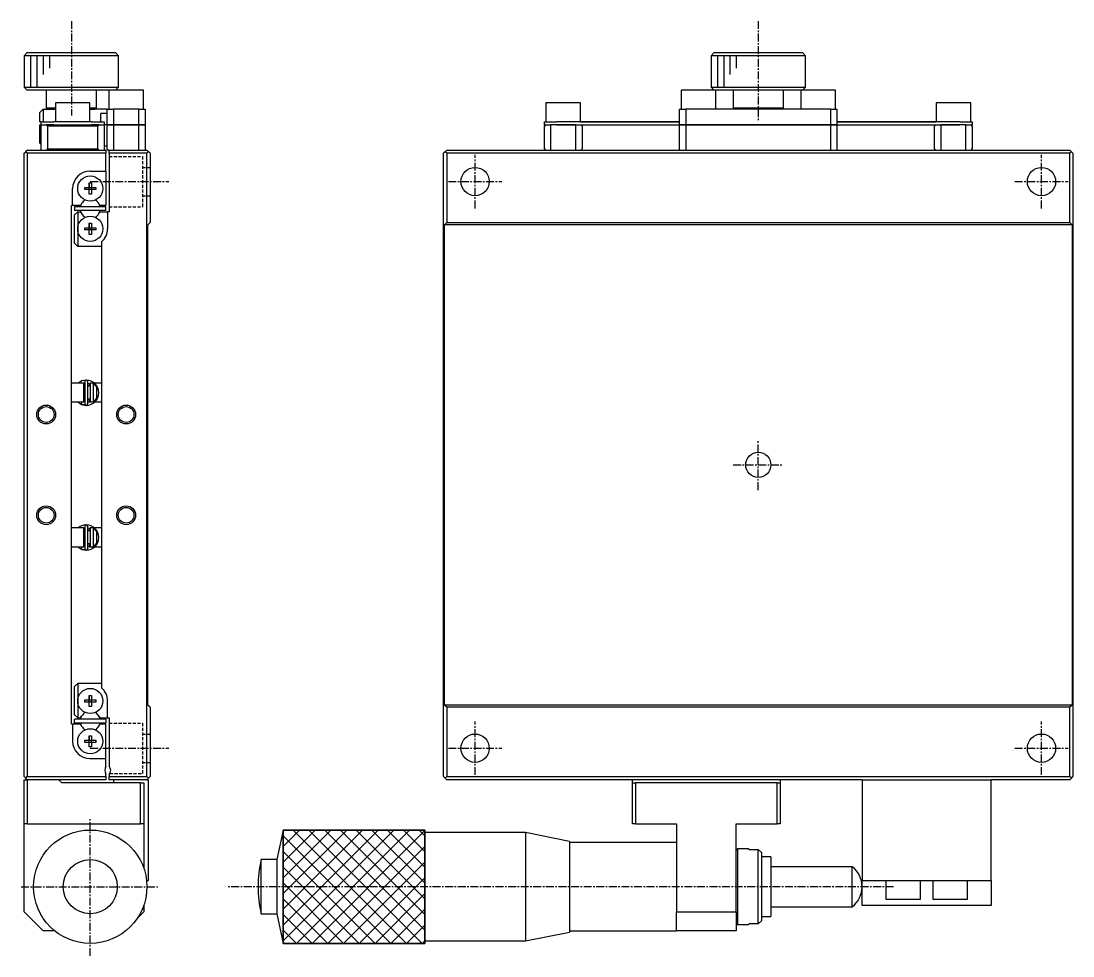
# Model space of a CAD drawing. Extents: x 10 to 385, y 10 to 254.
# Drawn here: x 217.5 to 384.7, y 73.2 to 221.8 of the extents above; entities that cross this region are included whole.
import ezdxf

# ---------------------------------------------------------------- set-up
doc = ezdxf.new("R2010")
doc.units = 0
doc.linetypes.add('CENTER', pattern=[2, 1.25, -0.25, 0.25, -0.25])
doc.linetypes.add('DASHED', pattern=[0.75, 0.5, -0.25])
doc.layers.get('0').update_dxf_attribs({"linetype": 'CONTINUOUS'})
doc.layers.add('CENTER', color=1, linetype='CENTER')

msp = doc.modelspace()

# ---------------------------------------------------------------- linework, layer by layer
at = {"color": 7, "linetype": 'CONTINUOUS'}
for p, q in [((218.5, 216.75), (218, 216.25)), ((233, 216.25), (218, 216.25)), ((218, 216.25), (218, 211.25)), ((218.5, 216.75), (232.5, 216.75)), ((233, 216.25), (232.5, 216.75)), ((233, 211.25), (233, 216.25)), ((327.655071, 216.75), (327.155071, 216.25)), ((342.155071, 216.25), (327.155071, 216.25)), ((327.155071, 216.25), (327.155071, 211.25)), ((327.655071, 216.75), (341.655071, 216.75)), ((342.155071, 216.25), (341.655071, 216.75)), ((342.155071, 211.25), (342.155071, 216.25)), ((218, 211.25), (233, 211.25)), ((218, 211.25), (218.5, 210.75)), ((231.45, 210.75), (218.5, 210.75)), ((221.5, 210.75), (221.5, 207.95)), ((229.5, 207.95), (229.5, 210.75)), ((236.95, 210.75), (231.45, 210.75)), ((231.45, 210.75), (231.45, 207.75)), ((232.5, 210.75), (233, 211.25)), ((236.95, 207.75), (236.95, 210.75)), ((327.905071, 210.75), (322.405071, 210.75)), ((322.405071, 210.75), (322.405071, 207.75)), ((327.155071, 211.25), (334.655071, 211.25)), ((327.155071, 211.25), (327.655071, 210.75)), ((334.655071, 210.75), (327.905071, 210.75)), ((327.905071, 207.75), (327.905071, 210.75)), ((330.655071, 210.75), (330.655071, 207.95)), ((334.655071, 211.25), (342.155071, 211.25)), ((341.405071, 210.75), (334.655071, 210.75)), ((338.655071, 207.95), (338.655071, 210.75)), ((346.905071, 210.75), (341.405071, 210.75)), ((341.405071, 210.75), (341.405071, 207.75)), ((341.655071, 210.75), (342.155071, 211.25)), ((346.905071, 207.75), (346.905071, 210.75)), ((221, 207.75), (220.5, 207.25)), ((221, 207.75), (221, 205.75)), ((221, 207.75), (222.95, 207.75)), ((221.5, 207.95), (222.95, 207.95)), ((221.5, 207.95), (221.7, 207.75)), ((228.45, 208.75), (222.95, 208.75)), ((222.95, 208.75), (222.95, 205.75)), ((228.45, 205.75), (228.45, 208.75)), ((228.45, 207.95), (229.5, 207.95)), ((228.45, 207.75), (229.2, 207.75)), ((231.2, 207.75), (229.2, 207.75)), ((229.3, 207.75), (229.5, 207.95)), ((231.2, 205.25), (231.2, 207.75)), ((231.2, 207.75), (232.2, 207.75)), ((232.2, 207.75), (232.2, 205.25)), ((236.2, 207.75), (232.2, 207.75)), ((236.2, 205.25), (236.2, 207.75)), ((236.2, 207.75), (237.2, 207.75)), ((237.2, 207.75), (237.2, 205.25)), ((306.405071, 208.75), (300.905071, 208.75)), ((300.905071, 208.75), (300.905071, 205.75)), ((306.405071, 205.75), (306.405071, 208.75)), ((322.155071, 205.25), (322.155071, 207.75)), ((322.155071, 207.75), (323.155071, 207.75)), ((323.155071, 207.75), (323.155071, 205.25)), ((346.155071, 207.75), (323.155071, 207.75)), ((330.655071, 207.95), (334.655071, 207.95)), ((330.655071, 207.95), (330.855071, 207.75)), ((334.655071, 207.95), (338.655071, 207.95)), ((338.455071, 207.75), (338.655071, 207.95)), ((346.155071, 205.25), (346.155071, 207.75)), ((346.155071, 207.75), (347.155071, 207.75)), ((347.155071, 207.75), (347.155071, 205.25)), ((368.405071, 208.75), (362.905071, 208.75)), ((362.905071, 208.75), (362.905071, 205.75)), ((368.405071, 205.75), (368.405071, 208.75)), ((220.5, 205.75), (220.5, 207.25)), ((220.7, 205.75), (220.5, 205.75)), ((220.7, 205.25), (220.7, 205.75)), ((220.7, 205.75), (222.7, 205.75)), ((228.7, 205.75), (222.7, 205.75)), ((228.7, 205.75), (230.7, 205.75)), ((230.2, 205.75), (230.2, 207.05)), ((231.2, 207.05), (230.2, 207.05)), ((230.7, 205.75), (230.7, 205.25)), ((300.655071, 205.25), (300.655071, 205.75)), ((300.655071, 205.75), (302.655071, 205.75)), ((300.655071, 205.75), (300.905071, 205.75)), ((322.155071, 205.75), (302.655071, 205.75)), ((306.405071, 205.75), (322.155071, 205.75)), ((320.655071, 205.750001), (318.905071, 205.750001)), ((320.655071, 205.750001), (318.905071, 205.750001)), ((320.655071, 205.750001), (322.155071, 205.750001)), ((322.155071, 205.75), (320.655071, 205.75)), ((347.155071, 205.750001), (348.655071, 205.750001)), ((348.655071, 205.75), (347.155071, 205.75)), ((347.155071, 205.75), (362.905071, 205.75)), ((366.655071, 205.75), (347.155071, 205.75)), ((350.405071, 205.750001), (348.655071, 205.750001)), ((350.405071, 205.750001), (348.655071, 205.750001)), ((366.655071, 205.75), (368.655071, 205.75)), ((368.405071, 205.75), (368.655071, 205.75)), ((368.655071, 205.75), (368.655071, 205.25)), ((220.5, 202.35), (220.5, 205.25)), ((220.5, 205.25), (220.7, 205.25)), ((220.7, 201.25), (220.7, 205.25)), ((220.7, 205.25), (221.5, 205.25)), ((221.7, 205.05), (221.5, 205.25)), ((221.5, 205.25), (221.82822, 205.25)), ((221.82822, 205.25), (221.5, 205.25)), ((221.7, 205.05), (221.7, 201.45)), ((229.7, 205.05), (221.7, 205.05)), ((222.7, 205.25), (221.82822, 205.25)), ((222.7, 205.25), (227, 205.25)), ((227, 205.25), (228.7, 205.25)), ((229.57178, 205.25), (228.7, 205.25)), ((229.57178, 205.25), (229.9, 205.25)), ((229.9, 205.25), (229.57178, 205.25)), ((229.9, 205.25), (229.7, 205.05)), ((229.7, 201.45), (229.7, 205.05)), ((229.9, 205.25), (230.7, 205.25)), ((230.7, 205.25), (230.7, 201.25)), ((231.2, 205.25), (230.7, 205.25)), ((232.2, 205.25), (231.2, 205.25)), ((231.2, 201.25), (231.2, 205.25)), ((231.2, 205.25), (232.2, 205.25)), ((232.2, 205.25), (236.2, 205.25)), ((232.2, 205.25), (232.2, 201.25)), ((236.2, 205.25), (232.2, 205.25)), ((237.2, 205.25), (236.2, 205.25)), ((236.2, 201.25), (236.2, 205.25)), ((236.2, 205.25), (237.2, 205.25)), ((237.2, 205.25), (237.2, 201.25)), ((300.855071, 205.25), (300.655071, 205.05)), ((300.655071, 205.05), (300.855071, 205.25)), ((300.855071, 205.25), (300.655071, 205.25)), ((300.655071, 201.45), (300.655071, 205.05)), ((300.855071, 205.25), (301.655071, 205.25)), ((302.655071, 205.25), (301.655071, 205.25)), ((301.655071, 205.25), (301.655071, 201.25)), ((305.655071, 205.25), (302.655071, 205.25)), ((302.655071, 205.25), (305.655071, 205.25)), ((305.655071, 201.25), (305.655071, 205.25)), ((305.655071, 205.25), (322.155071, 205.25)), ((306.655071, 205.05), (306.455071, 205.25)), ((306.455071, 205.25), (306.655071, 205.05)), ((306.655071, 205.05), (306.655071, 201.45)), ((323.155071, 205.25), (322.155071, 205.25)), ((322.155071, 201.25), (322.155071, 205.25)), ((322.155071, 205.25), (323.155071, 205.25)), ((323.155071, 205.25), (346.155071, 205.25)), ((323.155071, 205.25), (323.155071, 201.25)), ((346.155071, 205.25), (323.155071, 205.25)), ((347.155071, 205.25), (346.155071, 205.25)), ((346.155071, 201.25), (346.155071, 205.25)), ((346.155071, 205.25), (347.155071, 205.25)), ((347.155071, 205.25), (347.155071, 201.25)), ((347.155071, 205.25), (363.655071, 205.25)), ((362.855071, 205.25), (362.655071, 205.05)), ((362.655071, 205.05), (362.855071, 205.25)), ((362.655071, 201.45), (362.655071, 205.05)), ((363.655071, 205.25), (363.655071, 201.25)), ((366.655071, 205.25), (363.655071, 205.25)), ((363.655071, 205.25), (366.655071, 205.25)), ((367.655071, 205.25), (366.655071, 205.25)), ((367.655071, 201.25), (367.655071, 205.25)), ((367.655071, 205.25), (368.455071, 205.25)), ((368.655071, 205.05), (368.455071, 205.25)), ((368.455071, 205.25), (368.655071, 205.05)), ((368.655071, 205.25), (368.455071, 205.25)), ((368.655071, 205.05), (368.655071, 201.45)), ((220.5, 202.35), (220.7, 202.15)), ((218, 200.75), (218.25, 201)), ((218, 101.75), (218, 200.75)), ((218.25, 201), (218.5, 201.25)), ((218.5, 200.75), (218.25, 201)), ((218.5, 201.25), (231, 201.25)), ((218.5, 200.75), (218.5, 101.75)), ((231, 200.75), (218.5, 200.75)), ((221.5, 201.25), (221.7, 201.45)), ((221.7, 201.45), (229.7, 201.45)), ((229.7, 201.45), (229.9, 201.25)), ((231.2, 201.85), (230.7, 201.85)), ((231, 201.25), (231, 200.75)), ((231, 197.9), (231, 200.75)), ((231.5, 201.25), (231.2, 201.25)), ((231.5, 200.75), (231.5, 201.25)), ((231.5, 201.25), (237.5, 201.25)), ((231.5, 200.75), (231.5, 191.45)), ((237.5, 200.75), (231.5, 200.75)), ((237.5, 201.25), (237.75, 201)), ((237.75, 201), (237.5, 200.75)), ((237.5, 101.75), (237.5, 200.75)), ((238, 200.75), (237.75, 201)), ((238, 200.75), (238, 189.75)), ((284.905071, 201), (284.655071, 200.75)), ((284.655071, 101.75), (284.655071, 200.75)), ((285.155071, 201.25), (284.905071, 201)), ((285.155071, 200.75), (284.905071, 201)), ((285.155071, 201.25), (384.155071, 201.25)), ((285.155071, 200.75), (285.155071, 189.75)), ((384.155071, 200.75), (285.155071, 200.75)), ((300.655071, 201.45), (300.855071, 201.25)), ((306.455071, 201.25), (306.655071, 201.45)), ((362.655071, 201.45), (362.855071, 201.25)), ((368.455071, 201.25), (368.655071, 201.45)), ((384.405071, 201), (384.155071, 201.25)), ((384.405071, 201), (384.155071, 200.75)), ((384.155071, 189.75), (384.155071, 200.75)), ((384.655071, 200.75), (384.405071, 201)), ((384.655071, 200.75), (384.655071, 101.75)), ((228.45, 197.9), (231, 197.9)), ((231, 197.9), (231, 192.45)), ((228.32, 196.036361), (228.68, 196.036361)), ((228.32, 195.33), (228.32, 196.036361)), ((228.32, 196.036361), (228.32, 195.33)), ((228.68, 196.036361), (228.68, 195.33)), ((225.7, 192.45), (225.7, 195.15)), ((227.613639, 194.97), (227.613639, 195.33)), ((227.613639, 195.33), (228.32, 195.33)), ((228.32, 194.97), (227.613639, 194.97)), ((228.330372, 195.319628), (228.32, 195.33)), ((228.330372, 194.980372), (228.32, 194.97)), ((228.32, 194.263639), (228.32, 194.97)), ((228.32, 194.263639), (228.32, 194.97)), ((228.68, 194.263639), (228.32, 194.263639)), ((228.330372, 195.319628), (228.669628, 195.319628)), ((228.330372, 194.980372), (228.330372, 195.319628)), ((228.669628, 194.980372), (228.330372, 194.980372)), ((228.669628, 195.319628), (228.68, 195.33)), ((228.669628, 195.319628), (228.669628, 194.980372)), ((228.669628, 194.980372), (228.68, 194.97)), ((228.68, 195.33), (229.386361, 195.33)), ((228.68, 194.97), (228.68, 194.263639)), ((229.386361, 194.97), (228.68, 194.97)), ((229.386361, 195.33), (229.386361, 194.97)), ((225.5, 110.05), (225.5, 192.45)), ((225.5, 192.45), (225.7, 192.45)), ((226.955588, 192.45), (225.7, 192.45)), ((231, 192.25), (226, 192.25)), ((226, 192.25), (226, 191.65)), ((227.125185, 192.74375), (226.955588, 192.45)), ((230.044412, 192.45), (229.874815, 192.74375)), ((231, 192.45), (230.044412, 192.45)), ((231, 191.65), (231, 192.25)), ((231, 191.65), (226, 191.65)), ((226, 190.95), (226.5, 191.45)), ((226, 186.45), (226, 190.95)), ((226.5, 191.45), (226.5, 188.75)), ((226.5, 191.45), (226.955588, 191.45)), ((226.955588, 191.45), (227.125185, 191.15625)), ((229.874815, 191.15625), (230.044412, 191.45)), ((230.044412, 191.45), (231.25, 191.45)), ((231.5, 191.45), (231.25, 191.45)), ((231.25, 191.45), (231.25, 188.75)), ((227.613639, 188.57), (227.613639, 188.93)), ((227.613639, 188.93), (228.32, 188.93)), ((228.32, 189.636361), (228.68, 189.636361)), ((228.32, 188.93), (228.32, 189.636361)), ((228.32, 189.636361), (228.32, 188.93)), ((228.330372, 188.919628), (228.32, 188.93)), ((228.330372, 188.919628), (228.669628, 188.919628)), ((228.330372, 188.580372), (228.330372, 188.919628)), ((228.669628, 188.919628), (228.68, 188.93)), ((228.669628, 188.919628), (228.669628, 188.580372)), ((228.68, 189.636361), (228.68, 188.93)), ((228.68, 188.93), (229.386361, 188.93)), ((229.386361, 188.93), (229.386361, 188.57)), ((237.65, 189.4), (238, 189.75)), ((237.65, 113.1), (237.65, 189.4)), ((284.805071, 189.4), (285.155071, 189.75)), ((284.805071, 113.1), (284.805071, 189.4)), ((384.505071, 189.4), (284.805071, 189.4)), ((285.155071, 189.75), (384.155071, 189.75)), ((384.155071, 189.75), (384.505071, 189.4)), ((384.505071, 189.4), (384.505071, 113.1)), ((226.5, 188.75), (226.5, 185.95)), ((228.32, 188.57), (227.613639, 188.57)), ((228.330372, 188.580372), (228.32, 188.57)), ((228.32, 187.863639), (228.32, 188.57)), ((228.32, 187.863639), (228.32, 188.57)), ((228.68, 187.863639), (228.32, 187.863639)), ((228.669628, 188.580372), (228.330372, 188.580372)), ((228.669628, 188.580372), (228.68, 188.57)), ((228.68, 188.57), (228.68, 187.863639)), ((229.386361, 188.57), (228.68, 188.57)), ((226.5, 185.95), (226, 186.45)), ((230.3, 185.95), (226.5, 185.95)), ((230.3, 186.670938), (230.3, 163.825)), ((227.5, 164.25), (225.5, 164.25)), ((227.121036, 164.564681), (227.087036, 164.551329)), ((227.087036, 164.551329), (227.087741, 164.551476)), ((227.087741, 164.551476), (227.087944, 164.550991)), ((227.1223, 164.56514), (227.121036, 164.564681)), ((227.123718, 164.565651), (227.1223, 164.56514)), ((227.125125, 164.566155), (227.123718, 164.565651)), ((227.126867, 164.566774), (227.125125, 164.566155)), ((227.128105, 164.567211), (227.126867, 164.566774)), ((227.129574, 164.567727), (227.128105, 164.567211)), ((227.130866, 164.568177), (227.129574, 164.567727)), ((227.13225, 164.568656), (227.130866, 164.568177)), ((227.134028, 164.569268), (227.13225, 164.568656)), ((227.135764, 164.569859), (227.134028, 164.569268)), ((227.137002, 164.570278), (227.135764, 164.569859)), ((227.139629, 164.571159), (227.137002, 164.570278)), ((227.140585, 164.571477), (227.139629, 164.571159)), ((227.499897, 164.215655), (227.640117, 164.243029)), ((227.5, 161.25), (227.5, 164.25)), ((227.500005, 164.123393), (227.640184, 163.883052)), ((227.640184, 164.483916), (227.640184, 160.933916)), ((228.090184, 160.933916), (228.090184, 164.483916)), ((228.090249, 164.24271), (228.500129, 164.123491)), ((228.3, 164.196812), (228.3, 163.75)), ((228.5, 164.25), (228.5, 161.25)), ((229, 164.25), (228.5, 164.25)), ((229, 164.195683), (229, 164.25)), ((229, 161.304317), (229, 164.195683)), ((229, 164.195683), (229.5, 163.666515)), ((230.3, 164.25), (229.137882, 164.25)), ((230.3, 163.825), (230.3, 161.675)), ((227.640184, 163.75), (227.5, 163.75)), ((228.5, 163.75), (228.090184, 163.75)), ((229.5, 163.666515), (229.5, 161.833485)), ((225.5, 161.25), (227.5, 161.25)), ((226.498469, 161.249776), (227.087281, 160.86699)), ((227.005408, 160.903781), (227.163689, 160.836618)), ((227.077419, 160.872014), (227.225938, 161.250018)), ((227.078117, 160.870888), (227.077419, 160.872014)), ((227.085091, 160.872541), (227.08537, 160.877251)), ((227.085396, 160.869142), (227.085091, 160.872541)), ((227.08537, 160.877251), (227.086229, 160.883241)), ((227.086281, 160.867075), (227.085396, 160.869142)), ((227.086229, 160.883241), (227.087663, 160.890473)), ((227.087741, 160.866355), (227.086281, 160.867075)), ((227.087036, 160.866502), (227.118698, 160.854005)), ((227.087663, 160.890473), (227.089664, 160.898898)), ((227.089664, 160.898898), (227.092217, 160.908462)), ((227.092217, 160.908462), (227.095307, 160.919103)), ((227.095307, 160.919103), (227.098913, 160.930752)), ((227.098913, 160.930752), (227.103012, 160.943332)), ((227.103012, 160.943332), (227.107577, 160.956761)), ((227.107577, 160.956761), (227.112578, 160.970953)), ((227.112578, 160.970953), (227.117983, 160.985815)), ((227.117983, 160.985815), (227.123756, 161.001249)), ((227.118698, 160.854005), (227.152717, 160.84245)), ((227.123756, 161.001249), (227.12986, 161.017156)), ((227.12986, 161.017156), (227.136256, 161.033432)), ((227.136256, 161.033432), (227.142901, 161.049971)), ((227.142901, 161.049971), (227.149752, 161.066664)), ((227.149752, 161.066664), (227.156764, 161.083404)), ((227.152717, 160.84245), (227.187264, 160.832606)), ((227.156764, 161.083404), (227.163893, 161.100082)), ((227.163689, 160.836618), (227.845802, 160.709771)), ((227.163893, 161.100082), (227.171091, 161.116588)), ((227.171091, 161.116588), (227.178312, 161.132815)), ((227.178312, 161.132815), (227.185508, 161.148658)), ((227.185508, 161.148658), (227.192633, 161.164013)), ((227.187264, 160.832606), (227.222255, 160.824496)), ((227.192633, 161.164013), (227.19964, 161.17878)), ((227.19964, 161.17878), (227.206484, 161.192863)), ((227.206484, 161.192863), (227.21312, 161.206171)), ((227.21312, 161.206171), (227.219505, 161.218617)), ((227.219505, 161.218617), (227.225597, 161.230119)), ((227.222255, 160.824496), (227.257602, 160.818141)), ((227.225597, 161.230119), (227.231357, 161.240603)), ((227.231357, 161.240603), (227.236747, 161.25)), ((227.257602, 160.818141), (227.293219, 160.813555)), ((227.293219, 160.813555), (227.329018, 160.81075)), ((227.329018, 160.81075), (227.364911, 160.809732)), ((227.364911, 160.809732), (227.40081, 160.810504)), ((227.40081, 160.810504), (227.436625, 160.813063)), ((227.436625, 160.813063), (227.472271, 160.817405)), ((227.472271, 160.817405), (227.507658, 160.823517)), ((227.5, 161.75), (227.640184, 161.75)), ((227.640184, 161.534779), (227.500041, 161.294458)), ((227.507658, 160.823517), (227.5427, 160.831384)), ((227.5427, 160.831384), (227.57731, 160.840989)), ((227.57731, 160.840989), (227.611403, 160.852306)), ((227.611403, 160.852306), (227.644896, 160.86531)), ((227.644896, 160.86531), (227.650267, 160.867576)), ((228.090184, 161.75), (228.5, 161.75)), ((228.500175, 161.294691), (228.09024, 161.174807)), ((228.3, 161.75), (228.3, 161.25)), ((228.3, 161.25), (228.388436, 161.25)), ((228.5, 161.25), (229, 161.25)), ((229.5, 161.833485), (229, 161.304317)), ((229, 161.25), (229, 161.304317)), ((229.231512, 161.25), (230.3, 161.25)), ((230.3, 161.675), (230.3, 140.825)), ((227.5, 141.25), (225.5, 141.25)), ((227.121036, 141.564681), (227.087036, 141.551329)), ((227.087036, 141.551329), (227.087741, 141.551476)), ((227.087741, 141.551476), (227.087944, 141.550991)), ((227.1223, 141.56514), (227.121036, 141.564681)), ((227.123718, 141.565651), (227.1223, 141.56514)), ((227.125125, 141.566155), (227.123718, 141.565651)), ((227.126867, 141.566774), (227.125125, 141.566155)), ((227.128105, 141.567211), (227.126867, 141.566774)), ((227.129574, 141.567727), (227.128105, 141.567211)), ((227.130866, 141.568177), (227.129574, 141.567727)), ((227.13225, 141.568656), (227.130866, 141.568177)), ((227.134028, 141.569268), (227.13225, 141.568656)), ((227.135764, 141.569859), (227.134028, 141.569268)), ((227.137002, 141.570278), (227.135764, 141.569859)), ((227.139629, 141.571159), (227.137002, 141.570278)), ((227.140585, 141.571477), (227.139629, 141.571159)), ((227.499897, 141.215655), (227.640117, 141.243029)), ((227.5, 138.25), (227.5, 141.25)), ((227.640184, 140.75), (227.5, 140.75)), ((227.500005, 141.123393), (227.640184, 140.883052)), ((227.640184, 141.483916), (227.640184, 137.933916)), ((228.090184, 137.933916), (228.090184, 141.483916)), ((228.5, 140.75), (228.090184, 140.75)), ((228.090249, 141.24271), (228.500129, 141.123491)), ((228.3, 141.196812), (228.3, 140.75)), ((228.5, 141.25), (228.5, 138.25)), ((229, 141.25), (228.5, 141.25)), ((229, 141.195683), (229, 141.25)), ((229, 138.304317), (229, 141.195683)), ((229, 141.195683), (229.5, 140.666515)), ((230.3, 141.25), (229.137882, 141.25)), ((229.5, 140.666515), (229.5, 138.833485)), ((230.3, 140.825), (230.3, 138.675)), ((227.5, 138.75), (227.640184, 138.75)), ((228.090184, 138.75), (228.5, 138.75)), ((228.3, 138.75), (228.3, 138.25)), ((229.5, 138.833485), (229, 138.304317)), ((225.5, 138.25), (227.5, 138.25)), ((226.498469, 138.249776), (227.087281, 137.86699)), ((227.005408, 137.903781), (227.07948, 137.870308)), ((227.078117, 137.870888), (227.225938, 138.250018)), ((227.07948, 137.870308), (227.163689, 137.836618)), ((227.085091, 137.872541), (227.08537, 137.877251)), ((227.085396, 137.869142), (227.085091, 137.872541)), ((227.08537, 137.877251), (227.086229, 137.883241)), ((227.086281, 137.867075), (227.085396, 137.869142)), ((227.086229, 137.883241), (227.087663, 137.890473)), ((227.087741, 137.866355), (227.086281, 137.867075)), ((227.087036, 137.866502), (227.118698, 137.854005)), ((227.087663, 137.890473), (227.089664, 137.898898)), ((227.089664, 137.898898), (227.092217, 137.908462)), ((227.092217, 137.908462), (227.095307, 137.919103)), ((227.095307, 137.919103), (227.098913, 137.930752)), ((227.098913, 137.930752), (227.103012, 137.943332)), ((227.103012, 137.943332), (227.107577, 137.956761)), ((227.107577, 137.956761), (227.112578, 137.970953)), ((227.112578, 137.970953), (227.117983, 137.985815)), ((227.117983, 137.985815), (227.123756, 138.001249)), ((227.118698, 137.854005), (227.152717, 137.84245)), ((227.123756, 138.001249), (227.12986, 138.017156)), ((227.12986, 138.017156), (227.136256, 138.033432)), ((227.136256, 138.033432), (227.142901, 138.049971)), ((227.142901, 138.049971), (227.149752, 138.066664)), ((227.149752, 138.066664), (227.156764, 138.083404)), ((227.152717, 137.84245), (227.187264, 137.832606)), ((227.156764, 138.083404), (227.163893, 138.100082)), ((227.163689, 137.836618), (227.845802, 137.709771)), ((227.163893, 138.100082), (227.171091, 138.116588)), ((227.171091, 138.116588), (227.178312, 138.132815)), ((227.178312, 138.132815), (227.185508, 138.148658)), ((227.185508, 138.148658), (227.192633, 138.164013)), ((227.187264, 137.832606), (227.222255, 137.824496)), ((227.192633, 138.164013), (227.19964, 138.17878)), ((227.19964, 138.17878), (227.206484, 138.192863)), ((227.206484, 138.192863), (227.21312, 138.206171)), ((227.21312, 138.206171), (227.219505, 138.218617)), ((227.219505, 138.218617), (227.225597, 138.230119)), ((227.222255, 137.824496), (227.257602, 137.818141)), ((227.225597, 138.230119), (227.231357, 138.240603)), ((227.231357, 138.240603), (227.236747, 138.25)), ((227.257602, 137.818141), (227.293219, 137.813555)), ((227.293219, 137.813555), (227.329018, 137.81075)), ((227.329018, 137.81075), (227.364911, 137.809732)), ((227.364911, 137.809732), (227.40081, 137.810504)), ((227.40081, 137.810504), (227.436625, 137.813063)), ((227.436625, 137.813063), (227.472271, 137.817405)), ((227.472271, 137.817405), (227.507658, 137.823517)), ((227.640184, 138.534779), (227.500041, 138.294458)), ((227.507658, 137.823517), (227.5427, 137.831384)), ((227.5427, 137.831384), (227.57731, 137.840989)), ((227.57731, 137.840989), (227.611403, 137.852306)), ((227.611403, 137.852306), (227.644896, 137.86531)), ((227.644896, 137.86531), (227.650267, 137.867576)), ((228.500175, 138.294691), (228.09024, 138.174807)), ((228.3, 138.25), (228.388436, 138.25)), ((228.5, 138.25), (229, 138.25)), ((229, 138.25), (229, 138.304317)), ((229.231512, 138.25), (230.3, 138.25)), ((230.3, 138.675), (230.3, 115.829062)), ((226, 116.05), (226.5, 116.55)), ((226, 111.55), (226, 116.05)), ((226.5, 116.55), (226.5, 113.75)), ((230.3, 116.55), (226.5, 116.55)), ((226.5, 113.75), (226.5, 111.05)), ((227.613639, 113.57), (227.613639, 113.93)), ((227.613639, 113.93), (228.32, 113.93)), ((228.32, 114.636361), (228.68, 114.636361)), ((228.32, 113.93), (228.32, 114.636361)), ((228.32, 114.636361), (228.32, 113.93)), ((228.330372, 113.919628), (228.32, 113.93)), ((228.330372, 113.919628), (228.669628, 113.919628)), ((228.330372, 113.580372), (228.330372, 113.919628)), ((228.669628, 113.919628), (228.68, 113.93)), ((228.669628, 113.919628), (228.669628, 113.580372)), ((228.68, 114.636361), (228.68, 113.93)), ((228.68, 113.93), (229.386361, 113.93)), ((229.386361, 113.93), (229.386361, 113.57)), ((231.25, 111.05), (231.25, 113.75)), ((228.32, 113.57), (227.613639, 113.57)), ((228.330372, 113.580372), (228.32, 113.57)), ((228.32, 112.863639), (228.32, 113.57)), ((228.32, 112.863639), (228.32, 113.57)), ((228.68, 112.863639), (228.32, 112.863639)), ((228.669628, 113.580372), (228.330372, 113.580372)), ((228.669628, 113.580372), (228.68, 113.57)), ((228.68, 113.57), (228.68, 112.863639)), ((229.386361, 113.57), (228.68, 113.57)), ((238, 112.75), (237.65, 113.1)), ((238, 112.75), (238, 101.75)), ((285.155071, 112.75), (284.805071, 113.1)), ((384.505071, 113.1), (284.805071, 113.1)), ((285.155071, 112.75), (285.155071, 101.75)), ((384.155071, 112.75), (285.155071, 112.75)), ((384.505071, 113.1), (384.155071, 112.75)), ((384.155071, 101.75), (384.155071, 112.75)), ((226.5, 111.05), (226, 111.55)), ((231, 110.85), (226, 110.85)), ((226, 110.25), (226, 110.85)), ((226.5, 111.05), (226.955588, 111.05)), ((226.955588, 111.05), (227.125185, 111.34375)), ((229.874815, 111.34375), (230.044412, 111.05)), ((230.044412, 111.05), (231.25, 111.05)), ((231, 110.85), (231, 110.25)), ((231.25, 111.05), (231.5, 111.05)), ((231.5, 111.05), (231.5, 103.411438)), ((225.7, 110.05), (225.5, 110.05)), ((225.7, 110.05), (225.7, 107.35)), ((226.955588, 110.05), (225.7, 110.05)), ((231, 110.25), (226, 110.25)), ((227.125185, 109.75625), (226.955588, 110.05)), ((230.044412, 110.05), (229.874815, 109.75625)), ((231, 110.05), (230.044412, 110.05)), ((231, 104.6), (231, 110.05)), ((227.613639, 107.17), (227.613639, 107.53)), ((227.613639, 107.53), (228.32, 107.53)), ((228.32, 107.17), (227.613639, 107.17)), ((228.32, 108.236361), (228.68, 108.236361)), ((228.32, 107.53), (228.32, 108.236361)), ((228.32, 108.236361), (228.32, 107.53)), ((228.330372, 107.519628), (228.32, 107.53)), ((228.330372, 107.180372), (228.32, 107.17)), ((228.32, 106.463639), (228.32, 107.17)), ((228.32, 106.463639), (228.32, 107.17)), ((228.330372, 107.519628), (228.669628, 107.519628)), ((228.330372, 107.180372), (228.330372, 107.519628)), ((228.669628, 107.180372), (228.330372, 107.180372)), ((228.669628, 107.519628), (228.68, 107.53)), ((228.669628, 107.519628), (228.669628, 107.180372)), ((228.669628, 107.180372), (228.68, 107.17)), ((228.68, 108.236361), (228.68, 107.53)), ((228.68, 107.53), (229.386361, 107.53)), ((228.68, 107.17), (228.68, 106.463639)), ((229.386361, 107.17), (228.68, 107.17)), ((229.386361, 107.53), (229.386361, 107.17)), ((228.68, 106.463639), (228.32, 106.463639)), ((228.45, 104.6), (231, 104.6)), ((231, 103.35), (231, 104.6)), ((231, 101.75), (231, 102.15)), ((231.5, 102.088562), (231.5, 101.75)), ((218, 101.75), (218.25, 101.5)), ((218, 94.25), (218, 101.25)), ((218, 101.25), (218.5, 101.25)), ((218.25, 101.5), (218.5, 101.75)), ((218.5, 101.25), (218.25, 101.5)), ((218.5, 101.75), (231, 101.75)), ((218.5, 101.25), (218.5, 94.25)), ((231, 101.25), (218.5, 101.25)), ((224, 100.75), (223.5, 101.25)), ((236.5, 100.75), (224, 100.75)), ((231, 101.75), (231, 101.25)), ((231.5, 101.75), (237.5, 101.75)), ((231.5, 101.25), (231.5, 101.75)), ((237.5, 101.25), (231.5, 101.25)), ((232.2, 101.25), (232.2, 100.75)), ((236.5, 94.25), (236.5, 100.75)), ((236.5, 100.75), (237, 100.75)), ((237, 100.75), (237, 94.25)), ((237.5, 101.75), (237.75, 101.5)), ((237.75, 101.5), (237.5, 101.25)), ((237.5, 101.25), (237.7, 101.25)), ((237.7, 101.25), (237.7, 85.25)), ((237.75, 101.5), (238, 101.75)), ((284.655071, 101.75), (284.905071, 101.5)), ((284.905071, 101.5), (285.155071, 101.75)), ((284.905071, 101.5), (285.155071, 101.25)), ((285.155071, 101.75), (384.155071, 101.75)), ((351.155071, 101.25), (285.155071, 101.25)), ((314.655071, 100.75), (314.655071, 101.25)), ((314.655071, 94.25), (314.655071, 100.75)), ((314.655071, 100.75), (315.155071, 100.75)), ((315.155071, 100.75), (315.155071, 94.25)), ((337.655071, 100.75), (315.155071, 100.75)), ((337.655071, 94.25), (337.655071, 100.75)), ((337.655071, 100.75), (338.155071, 100.75)), ((338.155071, 101.25), (338.155071, 100.75)), ((338.155071, 100.75), (338.155071, 94.25)), ((351.155071, 101.25), (371.655071, 101.25)), ((351.155071, 101.25), (351.155071, 85.25)), ((371.655071, 85.25), (371.655071, 101.25)), ((384.155071, 101.25), (371.655071, 101.25)), ((384.155071, 101.75), (384.405071, 101.5)), ((384.155071, 101.25), (384.405071, 101.5)), ((384.405071, 101.5), (384.655071, 101.75)), ((218.5, 94.25), (218, 94.25)), ((218, 80.25), (218, 94.25)), ((218.5, 94.25), (236.5, 94.25)), ((237, 94.25), (236.5, 94.25)), ((237, 94.25), (237, 87.20804)), ((315.155071, 94.25), (314.655071, 94.25)), ((315.155071, 94.25), (321.655071, 94.25)), ((321.655071, 94.25), (321.655071, 80.25)), ((331.155071, 80.25), (331.155071, 94.25)), ((331.155071, 94.25), (337.655071, 94.25)), ((338.155071, 94.25), (337.655071, 94.25)), ((259.155071, 93.25), (258.155071, 88.55)), ((259.155071, 93.25), (281.655071, 93.25)), ((259.155071, 75.25), (259.155071, 93.25)), ((281.655071, 84.25), (281.655071, 93.25)), ((281.655071, 93.25), (281.655071, 75.25)), ((297.655071, 92.85), (281.655071, 92.85)), ((297.655071, 92.85), (297.655071, 75.65)), ((304.655071, 91.45), (297.655071, 92.85)), ((304.655071, 91.45), (304.655071, 77.05)), ((321.655071, 91.25), (304.655071, 91.25)), ((331.355071, 90.25), (331.155071, 90.05)), ((331.355071, 90.25), (331.355071, 78.25)), ((333.155071, 90.25), (331.355071, 90.25)), ((333.155071, 90.25), (333.155071, 90.16608)), ((333.155071, 90.16608), (334.655071, 90.16608)), ((334.655071, 78.33392), (334.655071, 90.16608)), ((334.655071, 90.16608), (335.155071, 89.658327)), ((335.155071, 89.658327), (335.155071, 78.841673)), ((336.655071, 89), (335.155071, 89)), ((336.655071, 89), (336.655071, 84.25)), ((255.655071, 79.95), (255.655071, 88.55)), ((258.155071, 88.55), (255.655071, 88.55)), ((258.155071, 88.55), (258.155071, 79.95)), ((349.587891, 87.425), (336.655071, 87.425)), ((349.587891, 81.075), (349.587891, 87.425)), ((237.444272, 85.25), (237.7, 85.25)), ((351.155071, 85.25), (371.655071, 85.25)), ((351.155071, 81.25), (351.155071, 85.25)), ((354.905071, 85.25), (354.905071, 82.25)), ((360.405071, 82.25), (360.405071, 85.25)), ((362.405071, 85.25), (362.405071, 82.25)), ((367.905071, 82.25), (367.905071, 85.25)), ((371.655071, 85.25), (371.655071, 81.25)), ((336.655071, 84.25), (336.655071, 79.5)), ((354.905071, 82.25), (357.655071, 82.25)), ((357.655071, 82.25), (360.405071, 82.25)), ((362.405071, 82.25), (365.155071, 82.25)), ((365.155071, 82.25), (367.905071, 82.25)), ((218, 80.25), (221, 77.25)), ((235.948958, 79.198958), (237, 80.25)), ((237, 81.29196), (237, 80.25)), ((321.655071, 80.25), (331.155071, 80.25)), ((321.655071, 77.25), (321.655071, 80.25)), ((331.155071, 80.25), (331.155071, 77.25)), ((336.655071, 81.075), (349.587891, 81.075)), ((371.655071, 81.25), (351.155071, 81.25)), ((255.655071, 79.95), (258.155071, 79.95)), ((258.155071, 79.95), (259.155071, 75.25)), ((335.155071, 78.841673), (334.655071, 78.33392)), ((335.155071, 79.5), (336.655071, 79.5)), ((222.843146, 77.25), (221, 77.25)), ((297.655071, 75.65), (304.655071, 77.05)), ((304.655071, 77.25), (321.655071, 77.25)), ((331.155071, 77.25), (321.655071, 77.25)), ((331.155071, 78.45), (331.355071, 78.25)), ((331.355071, 78.25), (333.155071, 78.25)), ((334.655071, 78.33392), (333.155071, 78.33392)), ((333.155071, 78.33392), (333.155071, 78.25)), ((281.655071, 75.25), (259.155071, 75.25)), ((281.655071, 75.65), (297.655071, 75.65))]:
    msp.add_line(p, q, dxfattribs=at)
at = {"color": 3, "linetype": 'CONTINUOUS'}
for p, q in [((219, 216.25), (219, 211.25)), ((220, 216.25), (220, 211.25)), ((221, 216.25), (221, 213.25)), ((222, 216.25), (222, 214.25)), ((328.155071, 216.25), (328.155071, 211.25)), ((329.155071, 216.25), (329.155071, 211.25)), ((330.155071, 216.25), (330.155071, 213.25)), ((331.155071, 216.25), (331.155071, 214.25)), ((259.155071, 93.25), (259.155071, 75.25)), ((281.655071, 93.25), (259.155071, 93.25)), ((259.155071, 93.155071), (259.25, 93.25)), ((259.155071, 90.655071), (261.75, 93.25)), ((259.155071, 88.155071), (264.25, 93.25)), ((259.155071, 85.655071), (266.75, 93.25)), ((259.155071, 83.155071), (269.25, 93.25)), ((259.155071, 80.655071), (271.75, 93.25)), ((259.155071, 78.155071), (274.25, 93.25)), ((259.155071, 75.655071), (276.75, 93.25)), ((259.155071, 92.344929), (276.25, 75.25)), ((260.75, 93.25), (278.75, 75.25)), ((261.25, 75.25), (279.25, 93.25)), ((263.25, 93.25), (281.25, 75.25)), ((263.75, 75.25), (281.655071, 93.155071)), ((265.75, 93.25), (281.655071, 77.344929)), ((268.25, 93.25), (281.655071, 79.844929)), ((270.75, 93.25), (281.655071, 82.344929)), ((273.25, 93.25), (281.655071, 84.844929)), ((275.75, 93.25), (281.655071, 87.344929)), ((278.25, 93.25), (281.655071, 89.844929)), ((280.75, 93.25), (281.655071, 92.344929)), ((266.25, 75.25), (281.655071, 90.655071)), ((259.155071, 89.844929), (273.75, 75.25)), ((259.155071, 87.344929), (271.25, 75.25)), ((268.75, 75.25), (281.655071, 88.155071)), ((271.25, 75.25), (281.655071, 85.655071)), ((259.155071, 84.844929), (268.75, 75.25)), ((281.655071, 75.25), (281.655071, 84.25)), ((259.155071, 82.344929), (266.25, 75.25)), ((273.75, 75.25), (281.655071, 83.155071)), ((276.25, 75.25), (281.655071, 80.655071)), ((259.155071, 79.844929), (263.75, 75.25)), ((259.155071, 77.344929), (261.25, 75.25)), ((278.75, 75.25), (281.655071, 78.155071)), ((259.155071, 75.25), (281.655071, 75.25)), ((281.25, 75.25), (281.655071, 75.655071))]:
    msp.add_line(p, q, dxfattribs=at)
at = {"color": 3, "linetype": 'DASHED'}
for p, q in [((231.5, 200.25), (236.8, 200.25)), ((236.8, 200.25), (236.8, 192.25)), ((236.8, 198.5), (238, 198.5)), ((236.8, 194), (238, 194)), ((231.5, 192.25), (236.8, 192.25)), ((231.5, 110.25), (236.8, 110.25)), ((236.8, 110.25), (236.8, 102.25)), ((236.8, 108.5), (238, 108.5)), ((236.8, 104), (238, 104)), ((231.616025, 102.25), (236.8, 102.25))]:
    msp.add_line(p, q, dxfattribs=at)
at = {"color": 7, "linetype": 'CONTINUOUS'}
for centre, radius in [((289.655071, 196.25), 2.25), ((379.655071, 196.25), 2.25), ((228.5, 195.15), 2), ((228.5, 188.75), 2), ((221.5, 159.25), 1.25), ((234.2, 159.25), 1.25), ((334.655071, 151.25), 2), ((221.5, 143.25), 1.25), ((234.2, 143.25), 1.25), ((228.5, 113.75), 2), ((228.5, 107.35), 2), ((289.655071, 106.25), 2.25), ((379.655071, 106.25), 2.25), ((228.5, 84.25), 9), ((228.5, 84.25), 4.3)]:
    msp.add_circle(centre, radius, dxfattribs=at)
at = {"color": 3, "linetype": 'CONTINUOUS'}
for centre in [(221.5, 159.25), (234.2, 159.25), (221.5, 143.25), (234.2, 143.25)]:
    msp.add_circle(centre, 1.5, dxfattribs=at)
at = {"color": 7, "linetype": 'CONTINUOUS'}
for centre, radius, start, end in [((228.45, 195.15), 2.75, 90, 180), ((228.5, 191.949999), 1.5875, 150, 169.10691), ((228.5, 191.95), 1.5875, 135, 150), ((228.615, 191.83519), 1.75, 121.886504, 135.004406), ((228.5, 191.949999), 1.5875, 120.433182, 134.999974), ((228.5, 191.949999), 1.5875, 45.000026, 59.566818), ((228.385, 191.83519), 1.75, 44.995594, 58.113496), ((228.5, 191.95), 1.5875, 30, 45), ((228.5, 191.949999), 1.5875, 10.89309, 30.000031), ((228.5, 191.949999), 1.5875, 190.893016, 210), ((228.5, 191.95), 1.5875, 210, 225), ((228.5, 191.949999), 1.5875, 224.999974, 239.566737), ((228.615, 192.06481), 1.75, 224.995594, 238.113496), ((228.5, 191.949999), 1.5875, 300.433263, 315.000026), ((228.385, 192.06481), 1.75, 301.886504, 315.004406), ((228.5, 191.95), 1.5875, 315, 330), ((228.5, 191.949999), 1.5875, 330.000031, 349.106984), ((228.5, 188.75), 2.75, 310.885193, 0), ((227.866818, 162.703887), 2.004326, 90.74954, 129.511687), ((227.865184, 164.483916), 0.225, 0, 180), ((227.865106, 162.708878), 1.999256, 270.7244, 89.309621), ((227.865184, 160.933916), 0.225, 180, 0), ((227.866818, 139.703887), 2.004326, 90.74954, 129.511687), ((227.865184, 141.483916), 0.225, 0, 180), ((227.865106, 139.708878), 1.999256, 270.7244, 89.309621), ((227.865184, 137.933916), 0.225, 180, 0), ((228.5, 113.75), 2.75, 0, 49.114807), ((228.5, 110.550001), 1.5875, 150.000031, 169.106984), ((228.5, 110.55), 1.5875, 135, 150), ((228.5, 110.550001), 1.5875, 120.433263, 135.000026), ((228.615, 110.43519), 1.75, 121.886504, 135.004406), ((228.5, 110.550001), 1.5875, 44.999974, 59.566737), ((228.385, 110.43519), 1.75, 44.995594, 58.113496), ((228.5, 110.55), 1.5875, 30, 45), ((228.5, 110.550001), 1.5875, 10.893016, 30), ((228.5, 110.550001), 1.5875, 190.89309, 210), ((228.5, 110.55), 1.5875, 210, 225), ((228.615, 110.66481), 1.75, 224.995594, 238.113496), ((228.5, 110.550001), 1.5875, 225.000026, 239.566818), ((228.5, 110.550001), 1.5875, 300.433182, 314.999974), ((228.385, 110.66481), 1.75, 301.886504, 315.004406), ((228.5, 110.55), 1.5875, 315, 330), ((228.5, 110.550001), 1.5875, 329.999969, 349.10691), ((228.45, 107.35), 2.75, 180, 270), ((231.8, 102.75), 1, 143.130102, 216.869898), ((230.75, 102.75), 1, 318.590378, 41.409622), ((273.895071, 84.25), 18.74, 166.734971, 180), ((347.154914, 84.25), 4, 307.462651, 52.537349), ((273.895071, 84.25), 18.74, 180, 193.265029)]:
    msp.add_arc(centre, radius, start, end, dxfattribs=at)
at = {"layer": 'CENTER', "color": 1, "linetype": 'CENTER'}
for p, q in [((225.5, 221.75), (225.5, 206.75)), ((334.655071, 221.75), (334.655071, 205.75)), ((289.655071, 192), (289.655071, 200.5)), ((379.655071, 192), (379.655071, 200.5)), ((228.5, 196.25), (241, 196.25)), ((285.405071, 196.25), (293.905071, 196.25)), ((375.405071, 196.25), (383.905071, 196.25)), ((334.655071, 147.25), (334.655071, 155.25)), ((330.655071, 151.25), (338.655071, 151.25)), ((289.655071, 102), (289.655071, 110.5)), ((379.655071, 102), (379.655071, 110.5)), ((228.5, 106.25), (241, 106.25)), ((285.405071, 106.25), (293.905071, 106.25)), ((375.405071, 106.25), (383.905071, 106.25)), ((228.5, 73.25), (228.5, 95.25)), ((217.5, 84.25), (239.5, 84.25)), ((356.155071, 84.25), (250.155071, 84.25))]:
    msp.add_line(p, q, dxfattribs=at)

doc.saveas('drawing.dxf')
